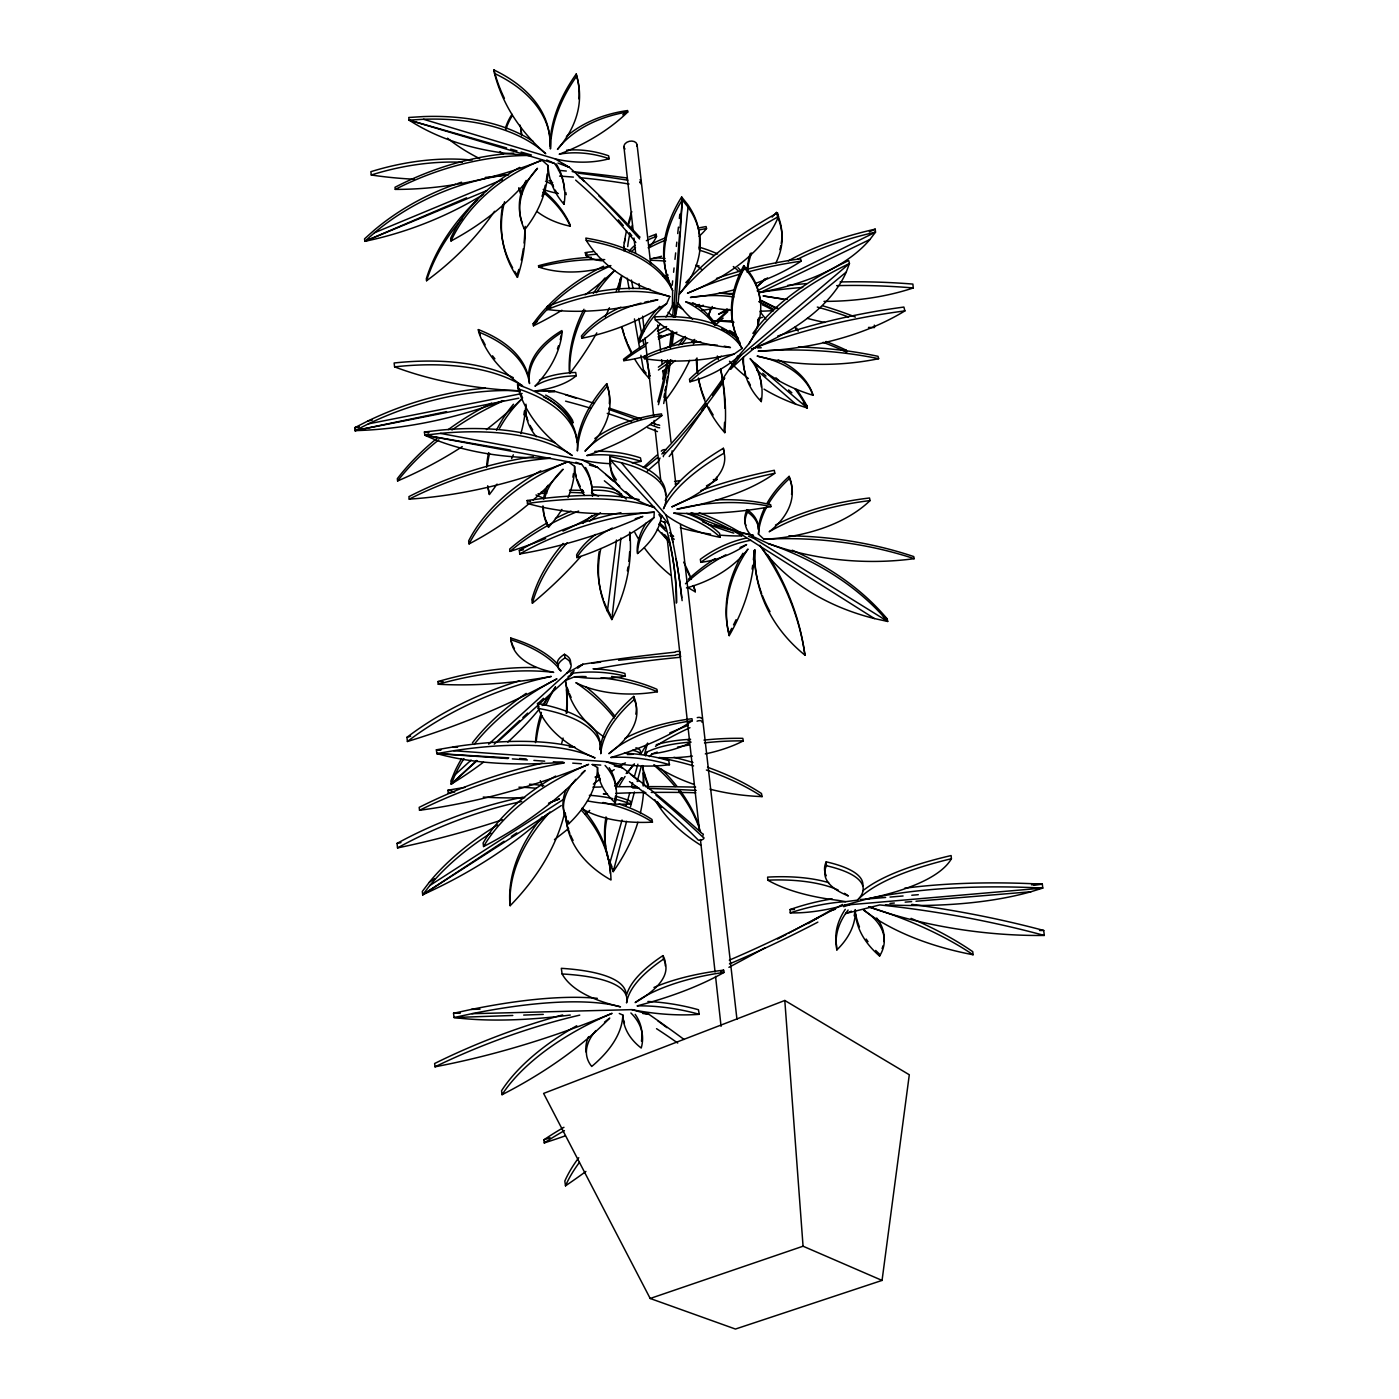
<?xml version="1.0" encoding="UTF-8"?>
<svg xmlns="http://www.w3.org/2000/svg" width="1399" height="1399" viewBox="0 0 1399 1399"><rect width="100%" height="100%" fill="white"/><g stroke="black" fill="none" stroke-linecap="round" stroke-linejoin="round"><path stroke-width="1.5" d="M623.762 250.683L623.779 246.539A1141.164 386.281 -16.7 0 1 626.525 230.783M665.941 317.048A78.799 59.073 -25.8 0 0 672.377 305.769L672.639 290.52A310.456 151.459 -14.2 0 1 682.275 199.935L681.645 196.997L687.434 204.167A223.543 113.844 -7.5 0 1 698.94 249.092M513.643 153.121A203.432 129.215 -23.7 0 0 395.008 187.291L395.287 189.39A322.749 241.8 -26.9 0 0 541.99 160.22L548.093 165.537L547.988 170.8A152.264 114.333 -6.9 0 1 524.677 229.698L524.345 227.67M533.316 456.721A220.098 117.271 -22.4 0 0 408.928 496.628L409.225 499.128A353.632 226.393 -23.2 0 0 568.081 461.653L574.622 466.374L574.412 471.236A165.432 107.198 -7.8 0 1 568.029 497.537M646.425 522.701A89.973 57.359 -16.7 0 0 637.175 550.507L637.577 553.514A89.641 55.977 -16 0 1 653.98 517.595L654.242 512.191A364.09 136.56 -18.6 0 1 527.493 503.43L527.143 500.527A233.738 74.584 -16 0 1 639.168 499.583M685.825 282.633A409.855 199.602 -8.2 0 1 777.547 212.823L778.456 216.618A410.554 198.448 -8 0 0 679.442 294A223.63 114.193 -7.6 0 0 688.063 207.122L682.275 199.935L675.297 316.734L674.86 312.414M592.319 764.571L597.53 767.544L597.251 771.881A178.74 97.423 -8.5 0 1 568.781 823.766L568.361 820.986M688.063 207.122L678.113 302.901L675.297 316.734L674.196 302.691L679.757 232.042M680.089 227.757L682.275 199.935M619.285 1013.488L622.905 1015.097L622.52 1018.892A189.425 87.228 -9.1 0 1 591.725 1066.458A104.068 46.936 -11.3 0 1 595.834 1030.626M673.391 336.372L673.793 332.455M788.896 535.834A263.659 166.026 5.2 0 1 913.757 556.575L914.212 558.673A263.484 165.624 4.7 0 0 764.011 539.297L758.433 534.138L758.957 529.102A150.672 91.844 -10.3 0 1 766.635 507.12M672.202 285.169L672.674 280.867M673.584 272.263L674.056 267.961M674.965 259.357L675.665 252.904M676.347 246.451L676.819 242.149M677.728 233.563L678.428 227.11M679.354 218.506L679.809 214.204M620.929 538.02L611.835 619.547L607.393 611.171A191.541 134.147 -16.7 0 1 600.801 548.565M662.759 453.363L663.213 452.349A631.841 546.922 -17.7 0 0 737.728 355.958M607.393 611.171L616.434 540.014M882.052 1280.417L909.298 1074.764L784.804 1000.477L543.599 1093.423L650.185 1298.482L735.437 1329.05L882.052 1280.417L803.061 1246.212L650.185 1298.482M624.356 242.901L625.038 239.212M637.577 553.514A82.891 52.008 -15.2 0 0 661.097 518.015L661.692 515.601L610.611 460.149L610.121 456.459L620.789 458.977A232.933 68.936 -9.1 0 1 665.592 494.791M626.612 821.318L613.217 871.612L609.737 863.463A202.663 125.473 -16.4 0 1 606.956 818.328M630.512 806.663L634.429 791.991M637.21 781.516L641.127 766.844M609.737 863.463L622.048 820.024M626.157 805.562L629.69 793.146M631.439 786.938L632.61 782.81M634.377 776.602L637.892 764.186M734.702 361.729L730.523 369.196L743.481 357.13L846.273 272.036L849.455 263.519L848.686 260.546A294.857 138.816 -7.9 0 0 752.889 333.399M710.727 318.972L708.296 315.44L710.115 310.77A140.512 82.401 -11.8 0 1 712.336 306.486M645.516 755.897L647.107 751.962A76.263 28.959 1.7 0 1 691.106 742.135M483.547 762.14A320.528 210.392 -14.3 0 1 451.265 784.087L455.182 774.609A198.658 117.201 -20.2 0 1 463.926 758.713M659.716 306.381A84.814 63.2 -28 0 0 638.783 339.992L639.256 342.475A84.517 62.325 -26.6 0 1 666.606 303.705L669.806 296.553A333.102 176.344 -22 0 1 586.268 240.418L585.831 238.075A226.253 110.364 -15.3 0 1 671.24 285.851M659.996 458.033L658.404 461.548A493.585 154.834 -6.8 0 0 647.317 471.201M672.377 305.769L674.196 302.691M632.365 750.266A84.972 21.562 -18.3 0 1 640.829 753.851L647.632 743.061L644.467 754.271L647.107 751.962M719.908 385.372L724.647 378.202M730.523 369.196L740.666 355.661L849.455 263.519A294.944 139.096 -8 0 0 748.99 343.734L736.871 357.934A80.163 51.588 -29.3 0 1 689.969 381.787L689.445 379.251A84.954 54.054 -30.6 0 1 721.342 356.255M759.412 292.968L869.916 239.491L875.512 232.147L875.232 229.156A283.018 133.535 2.4 0 0 788.354 260.861M497.589 824.955A206.178 108.248 -20.8 0 0 429.388 882.157L422.323 891.425L422.69 894.765L561.261 805.562M547.254 814.078A341.636 204.411 -16.8 0 1 422.69 894.765L429.773 885.55A206.23 107.845 -20.7 0 1 490.857 833.087M661.797 454.01L662.794 453.101A3.183 1.906 -11 0 1 663.511 452.769M649.346 756.632L651.917 753.974L657.233 752.102M461.565 758.713A198.606 117.656 -20.4 0 0 454.797 771.479L450.88 781.009L451.265 784.087L476.727 760.426M494.232 744.163L519.676 720.502M522.859 717.547L527.633 713.105M538.772 702.753L543.546 698.328M455.182 774.609L471.131 760.112M488.688 744.146L566.84 673.076L582.963 664.245A914.229 248.567 4.3 0 1 674.773 652.196M451.265 784.087L476.954 760.741M499.426 740.298L573.293 673.164A75.581 38.403 5.7 0 1 625.37 676.154L624.898 673.426A75.843 38.507 6.9 0 0 593.019 668.827M456.004 184.073A181.625 123.322 -23.2 0 0 374.145 230.258L364.544 238.844L364.842 241.328L374.442 232.776A181.66 123.164 -22.9 0 1 508.571 174.665A455.672 333.854 -28.3 0 1 485.243 177.446M570.757 673.356L574.237 670.751M577.735 668.162L582.963 664.245L577.525 666.833M689.969 381.787A84.657 53.722 -29.3 0 1 734.073 354.104L742.117 348.456A318.989 146.388 -15.5 0 1 744.303 267.996L743.743 265.618A319.252 144.744 -15.4 0 0 740.298 343.332M653.98 517.595L648.821 521.18A175.714 91.022 -9.9 0 1 576.965 557.624L576.615 554.913A93.348 46.219 -12.3 0 1 595.659 534.488M568.046 676.679L573.293 673.164M422.69 894.765L504.13 841.236M511.369 836.48L516.791 832.912M429.388 882.157L434.827 878.642M429.773 885.55L564.217 798.934M736.871 357.934L740.666 355.661M666.606 303.705L660.293 307.395A166.638 115.435 -15.3 0 1 581.809 338.261L581.424 336.005A88.557 57.569 -17.1 0 1 620.894 307.115M807.94 923.602L818.59 917.429M788.267 933.378A4027.931 3111.918 47.1 0 0 829.222 911.204L834.766 908.283M485.383 388.205A198.815 112.235 -20.6 0 0 367.989 420.942L354.699 427.727L355.014 430.63L518.819 398.173M502.451 400.796A328.205 218.157 -22.5 0 1 355.014 430.63L368.304 423.88A198.868 112.165 -20.4 0 1 519.921 390.863M757.191 290.852L875.512 232.147A283.07 133.762 2.3 0 0 797.85 259.095M869.286 231.884L875.232 229.156M483.494 194.356A296.326 233.213 -22.6 0 1 364.842 241.328L466.601 197.819M374.442 232.776L502.363 179.649M364.842 241.328L486.747 190.614M566.997 712.948A307.885 205.513 -6.5 0 0 565.371 680.561L574.639 676.731L582.264 676.469A149.815 78.641 -4.7 0 1 586.094 676.626M851.396 911.186L845.556 913.582L879.761 904.926A416.675 161.899 8.9 0 1 1044.301 935.441L1043.724 930.457A415.923 162.127 8.7 0 0 911.851 904.384M829.222 911.204L835.413 909.263M843.667 906.674L849.858 904.733L1042.78 888.085L1042.325 884.203A314.95 100.518 6.3 0 0 904.593 888.243M885.462 904.786A261.91 99.679 7.1 0 0 1030.923 891.758L1042.78 888.085A315.055 100.501 6.1 0 0 867.467 898.875L844.611 905.205A89.519 33.593 -16.8 0 1 790.243 912.865L790.068 909.542A94.135 35.57 -18.1 0 1 832.195 898.927M358.913 426.8L354.699 427.727L358.948 426.835M597.338 998.344A248.235 66.925 -17.2 0 0 471.376 1009.413L453.538 1013.278L454.045 1017.528A399.747 124.913 -19.6 0 0 570.267 1015.062M626.175 994.567A255.178 57.551 -11.6 0 0 561.314 968.318L562.118 973.966A563.028 135.318 -15.2 0 0 620.509 1006.843A248.34 66.995 -17 0 0 471.9 1013.698L454.045 1017.528L512.803 1015.464M355.014 430.63L446.526 411.638M367.989 420.942L372.256 420.102M368.304 423.88L522.124 393.504M734.073 354.104L726.343 355.468A169.401 108.667 -18.2 0 1 644.414 358.651L643.977 356.325A89.763 53.792 -17.3 0 1 700.829 341.706M574.902 747.136A234.035 84.395 -16.7 0 0 453.241 746.926L436.383 749.812L436.838 753.571L508.012 758.573M562.94 762.28A374.705 155.569 -20.2 0 1 436.838 753.571L453.696 750.721A234.14 84.5 -16.6 0 1 595.1 757.978A528.857 180.961 -16.3 0 1 538.248 708.384L537.513 703.417A240.226 77.61 -10.9 0 1 600.084 749.689A330.339 116.274 -9.3 0 1 633.712 696.405L634.237 699.5A209.78 78.711 -5.5 0 1 608.897 753.676A110.049 50.032 -6.7 0 1 692.33 720.695L691.963 718.719A110.171 49.017 -5.3 0 0 624.951 738.375M790.243 912.865A93.82 35.709 -17 0 1 845.643 901.673L857.482 900.134A340.062 88.085 0.7 0 1 951.407 858.724L951.11 855.558A340.342 86.563 0.9 0 0 862.676 890.883M555.106 442.871A216.513 102.179 -16.5 0 0 440.02 430.192L424.422 432.011L424.824 435.176L440.44 433.393A216.6 102.319 -16.4 0 1 572.208 455.514A487.429 225.047 -18.1 0 1 518.19 388.852L517.543 384.673A221.759 97.947 -10.3 0 1 576.843 441.157M591.707 663.196L600.556 662.182M548.618 392.052L554.983 391.423A849.7 434.582 14.7 0 1 594.435 403.402M844.611 905.205L849.858 904.733M860.402 899.557L885.654 897.459M890.009 897.074L903.072 895.972M911.781 895.238L918.304 894.695M1033.616 884.937L1042.325 884.203L1031.518 884.85M889.974 903.404L894.311 903.037M905.153 902.145L911.658 901.603M915.995 901.253L1030.923 891.758M533.089 141.386A199.305 116.502 -16.8 0 0 423.128 116.589L408.753 117.481L409.12 120.139L423.495 119.265A199.375 116.659 -16.6 0 1 545.715 153.698A447.173 258.098 -20.7 0 1 494.512 73.448L493.934 69.95A203.624 114.158 -9.8 0 1 549.912 146.003A282.423 164.015 -11.4 0 1 576.231 74.025L576.633 76.211A177.76 108.93 -3.7 0 1 557.449 149.413A94.345 63.34 -6.9 0 1 627.784 111.99L627.504 110.573A94.467 62.623 -5.2 0 0 566.438 136.507M460.009 1012.911L453.538 1013.278L460.061 1013.033M523.681 1015.079L543.267 1014.38M471.376 1009.413L480.014 1009.186M471.9 1013.698L631.911 1009.641A104.173 38.787 8.6 0 0 699.255 1014.327L698.451 1009.746A87.158 32.824 10.4 0 0 647.894 1001.492M544.124 390.863L554.983 391.423L534.943 390.968A86.686 40.431 6.6 0 0 576.248 375.736L575.688 372.466A73.71 33.489 7.9 0 0 539.437 380.126M436.838 753.571L508.746 757.873M519.641 758.52L526.181 758.923M453.241 746.926L457.578 747.241M512.331 758.888L527.423 759.954M533.893 760.409L544.683 761.161M553.304 761.773L564.094 762.525M572.716 763.137L581.354 763.749M592.127 764.501L600.766 765.113M453.696 750.721L605.977 761.633A98.28 45.433 9.4 0 0 669.474 764.711L668.739 760.636A82.471 37.983 11.1 0 0 624.216 753.239M642.718 1013.471L648.961 1014.362A1118.396 536.919 12.7 0 1 684.041 1039.457M428.724 432.693L424.422 432.011L428.706 432.746M592.407 496.225A79.498 59.982 -6 0 0 581.599 464.258L424.824 435.176L510.548 450.076M845.643 901.673L837.826 900.326A189.04 78.292 -7.4 0 1 767.771 880.181L767.631 877.121A100.641 39.102 -6.6 0 1 828.68 882.647M440.44 433.393L582.386 460.026A91.04 51.92 10.9 0 0 610.961 463.699M614.336 766.005L622.258 767.684A1069.028 572.069 14.3 0 1 702.071 833.472M740.701 533.981L874.427 618.55L887.718 621.471L887.158 618.883A261.141 185.193 4.9 0 0 792.201 550.192M730.977 530.116A2026.906 891.25 -40.1 0 0 737.325 531.865L753.501 535.467A608.53 292.898 -27.3 0 1 690.424 513.608M665.207 500.335A455.322 131.698 -7 0 1 723.37 448.275L724.122 453.101A456.091 129.67 -6.8 0 0 663.458 508.781A232.986 69.216 -9.1 0 0 621.296 462.684L610.611 460.149A341.916 102.879 -12.7 0 0 654.592 507.592A233.511 75.371 -15.6 0 0 527.493 503.43M631.911 1009.641L648.961 1014.362L645.044 1012.998M548.093 165.537A81.876 69.548 -8.3 0 0 564.024 204.254A73.343 61.871 -4.8 0 0 554.529 163.456L409.12 120.139L506.578 147.927M510.722 149.098L516.948 150.882M521.093 152.054L531.463 155.009M589.399 465.028L597.635 467.458A1006.563 606.187 16.9 0 1 619.722 486.257M423.495 119.265L555.176 158.891L569.41 167.408A944.71 629.795 20.4 0 1 639.081 236.431M565.458 394.763L575.898 398.155M764.011 389.132A194.566 147.717 -9.3 0 0 795.856 404.224L807.345 408.036L806.751 405.553A248.445 177.708 0.7 0 0 796.643 389.412M575.916 462.265L581.599 464.258M605.977 761.633L622.258 767.684L616.679 765.445M557.939 163.088L569.41 167.408L562.311 163.648M737.325 531.865L742.886 534.051M748.43 536.237L753.991 538.423L887.718 621.471A261.228 184.738 4.7 0 0 768.593 543.686L751.893 535.974A74.777 36.112 -10.7 0 1 747.538 512.034L747.153 509.726A82.821 38.7 -11 0 1 758.171 529.154M546.712 159.993L554.529 163.456M591.899 464.783L597.635 467.458L582.386 460.026M883.503 616.592L887.158 618.883L883.556 616.504M658.002 1020.99L666.921 1027.653M630.862 774.521L639.36 781.394M754.446 362.831L807.345 408.036A248.48 177.148 0.5 0 0 794.947 388.817M788.564 389.936L791.869 392.787M756.842 370.158L795.856 404.224M762.735 373.201L765.987 376.051M605.68 474.436L613.619 481.448M775.92 377.817L779.156 380.738M576.878 174.438L584.257 181.503M634.796 359.246A181.783 141.736 -16.3 0 0 643.925 372.431L649.241 378.552M643.453 370.018L646.128 373.096M751.893 535.974L753.991 538.423M621.296 462.684L665.994 515.077L669.107 524.957A1396.062 840.816 14.9 0 1 681.698 597.635M661.692 515.601L669.107 524.957M658.929 514.535L661.097 518.015M606.921 608.408L610.489 615.14M609.23 860.333L612.028 866.89M623.779 246.539L624.968 250.631M798.374 347.057A270.549 160.763 -1.5 0 1 878.03 356.325L878.642 358.704A270.409 160.133 -2.2 0 0 758.118 351.184A228.247 139.708 0.4 0 0 904.908 310.893L903.876 307.063A387.296 196.367 -3 0 0 777.739 336.022M826.04 341.478A247.606 158.559 2.7 0 1 846.238 350.187L846.745 352.198A247.396 157.86 2.2 0 0 823.084 342.335M755.565 283.367A190.596 123.182 -1.4 0 0 801.155 261.158L800.578 258.78A274.344 153.523 -3.5 0 0 746.506 269.412M743.481 357.13A85.584 70.055 -12.6 0 0 761.266 401.583A75.354 62.938 -9.7 0 0 750.109 358.581A197.189 133.377 -14.7 0 0 812.976 395.27L812.592 393.714A97.93 65.211 -8.2 0 0 778.194 359.875M760.129 311.208A200.949 141.544 -10.6 0 0 773.42 310.613L773.07 309.074A97.388 64.074 -5.8 0 0 758.748 301.642M760.531 398.33L761.266 401.583M699.063 236.344A81.509 53.896 -6.8 0 0 706.53 228.509L706.11 226.568A133.027 82.891 -7.5 0 0 699.325 227.827M764.011 539.297A149.641 90.236 3.4 0 0 870.073 500.58L869.513 497.992A208.084 113.127 2.3 0 0 775.448 525.08M706.198 403.909A184.143 140.005 -17.5 0 0 724.787 432.658L724.105 429.388A377.328 283.805 -1.7 0 0 724.577 422.323M671.048 533.526L672.849 542.043M716.498 477.286L716.97 479.507A87.368 51.186 -6.2 0 1 706.443 485.855M649.119 236.903A67.467 34.59 -0.6 0 1 656.096 234.245L656.533 236.396A77.137 40.221 -1.3 0 1 648.157 247.78M710.027 789.193A153.768 91.565 0.5 0 0 762.088 796.608L761.476 793.513A211.214 117.673 4.2 0 0 707.527 767.247M705.306 753.904A93.261 46.307 -6.1 0 0 743.306 740.893L742.799 738.357A149.973 69.915 -5.7 0 0 703.959 740.106M724.105 346.183A89.728 53.949 -16.3 0 1 730.453 347.529A249.337 121.573 -23.4 0 1 655.327 319.829L654.749 316.891A150.008 71.174 -19 0 1 738.235 340.499M594.785 451.405A76.683 43.142 12.5 0 1 640.48 457.875L641.127 461.373A76.77 43.089 12.5 0 0 586.776 455.584A210.55 128.463 -3.9 0 0 661.832 415.59L661.5 413.894A102.319 56.677 -5.3 0 0 594.837 438.499M688.256 587.685A212.158 154.1 -8.9 0 0 695.233 591.777L694.813 589.609A268.468 184.388 0.6 0 0 693.554 585.516M555.176 158.891A83.992 56.642 13.9 0 0 609.212 158.734L608.635 155.796A71.034 46.971 15.3 0 0 566.56 150.218M631.421 280.08L633.048 288.596M638.766 318.377L641.616 333.277M642.841 339.66L643.645 343.909M646.093 356.675L649.766 375.824M646.933 355.661A91.949 61.294 -16.2 0 1 623.797 360.662L623.534 359.263A160.151 99.924 -18.7 0 1 647.72 342.668M767.072 503.22A150.62 91.005 -10.1 0 1 789.141 476.359L789.526 478.458A88.417 55.663 -7.3 0 1 769.188 531.76A208.084 113.319 2 0 1 870.073 500.58M653.963 987.449A116.449 41.375 -5.4 0 1 723.633 970.172L724.052 972.41A242.936 97.178 -5.2 0 1 637.07 1005.881A87.263 32.719 10.4 0 1 699.255 1014.327M592.966 251.663A73.43 35.709 -24.6 0 0 585.307 252.624L585.831 255.44A67.852 31.355 -25.4 0 0 601.71 260.756M577.21 442.416A306.329 142.89 -10.2 0 1 606.746 383.676L607.218 386.299A193.639 95.762 -4.7 0 1 584.974 451.195A102.197 57.534 -6.8 0 1 661.832 415.59M742.956 553.252A164.033 121.783 -17 0 0 728.879 633.45L729.211 635.618A284.207 217.859 -6.2 0 0 754.83 549.632A198.063 155.062 -11.5 0 0 805.002 655.204L804.39 651.777A388.397 291.657 3.2 0 0 767.579 554.616M614.318 718.019A217.457 141.964 0.9 0 0 575.863 682.642A91.967 50.994 -5.9 0 0 657.373 691.753L656.935 689.305A149.78 79.026 -4.2 0 0 611.59 676.434M621.348 493.742L621.925 496.907A79.323 28.942 -19.9 0 0 593.036 490.245M565.826 192.52L566.21 194.671M537.199 211.704A82.104 60.874 -7.6 0 0 570.25 226.201L569.9 224.277A138.711 100.011 -2.8 0 0 544.194 191.261M563.622 202.016L564.024 204.254M627.242 278.191L629.148 288.893M634.447 318.885L639.763 348.876M640.899 355.294L643.925 372.431M640.829 753.851L640.2 750.231A84.884 21.684 -18.3 0 0 635.915 747.748M581.949 808.587A95.097 49.472 -6.4 0 0 652.459 822.122L652.004 819.499A156.321 78.099 -4.5 0 0 619.145 804.058M596.796 332.875A399.152 322.749 -6.8 0 1 569.795 373.446L569.253 370.28A173.336 129.075 -22.9 0 1 583.978 309.249M611.38 616.819L611.835 619.547A278.611 200.372 -6.7 0 0 629.76 532.057M576.248 375.736A73.797 33.419 7.9 0 0 534.96 386.211A196.28 117.219 -3.6 0 0 562.153 332.14L561.891 330.549A99.277 55.838 -7.4 0 0 528.647 376.051M626.525 995.109A349.715 89.956 -8.8 0 1 662.951 955.622L663.546 959.119A222.791 61.556 -6.2 0 1 635.146 1002.593A116.327 42.512 -6.7 0 1 724.052 972.41M587.545 800.928A92.159 46.814 5.7 0 0 630.792 803.988L630.302 801.05A78.729 40.204 6.6 0 0 616.732 796.538M650.413 289.453A145.793 80.95 -23.6 0 0 546.922 306.678L547.411 309.529A250.578 151.826 -28 0 0 657.862 299.788A88.522 57.202 -16.1 0 0 650.413 300.995M591.375 257.294A157.09 97.248 -15.9 0 0 538.528 265.723L538.755 267.069A90.358 60.542 -15.7 0 0 610.751 265.565M716.078 499.898A103.264 47.531 -2.7 0 1 770.657 504.707L770.971 506.613A103.124 47.146 -4.2 0 0 676.889 509.236A203.712 82.628 -0.1 0 0 774.801 473.247L774.312 470.291A295.469 104.086 -2.2 0 0 700.916 490.542M597.53 767.544A95.639 64.162 -7.5 0 0 615.28 802.799L614.773 799.703A85.951 58.426 -6.5 0 0 615.473 796.048M603.546 266.212A147.262 100.466 -22.6 0 0 533.124 323.781L533.456 325.81A278.523 213.295 -17.9 0 0 561.926 310.246M612.727 868.534L613.217 871.612A300.942 193.447 -8.7 0 0 637.874 822.28M514.762 271.423A132.275 109.122 -15.3 0 0 517.053 274.938L517.438 277.334A206.195 171.64 -2.4 0 0 525.202 226.393M548.146 524.835L548.53 527.213A165.432 107.198 -7.8 0 0 561.908 509.428M558.481 665.662A76.385 18.012 -7.1 0 1 564.462 654.277L565.021 657.897A86.546 22.384 -8.2 0 1 566.84 673.076M665.994 515.077A92.526 54.736 8.7 0 0 720.205 537.338L719.611 533.404A78.344 46.727 10.7 0 0 686.699 513.363M580.812 556.47A445.459 327.803 -11.2 0 1 532.389 603.214L531.847 599.576A183.584 119.807 -21.9 0 1 563.132 543.424M740.054 547.534A170.171 110.713 -14.7 0 1 746.611 544.561A73.762 46.167 -33.1 0 1 700.794 562.328L700.339 559.32A78.939 49.647 -31 0 1 746.157 538.125M528 375.247A178.04 89.239 -9.7 0 0 478.353 329.587L478.703 332.035A308.287 164.033 -15.7 0 0 522.649 385.914A202.121 100.536 -16.4 0 0 394.605 366.87L394.133 362.988A201.771 101.078 -16.2 0 1 513.328 377.678M545.61 538.563A305.157 203.345 -18.3 0 1 510.005 551.416L509.673 549.073A157.422 91.722 -20.7 0 1 546.992 523.051M558.009 664.508A188.952 84.57 -9.4 0 0 510.74 638.031L510.985 639.78A103.386 50.207 -11.4 0 0 553.689 672.377A171.465 77.872 -16.7 0 0 438.272 684.251L437.957 681.575A171.57 77.575 -17.3 0 1 536.237 667.62M497.047 484.089A229.663 177.551 -9.8 0 1 489.405 494.477L489.02 491.696A141.649 104.785 -18.4 0 1 487.726 485.785M524.677 229.698A84.57 62.186 -12.7 0 1 537.478 168.282A230.066 188.235 -22.9 0 1 451.003 240.978L450.635 238.425A136.507 101.043 -26 0 1 519.728 167.408M585.901 1171.453A527.563 281.496 -13.8 0 1 565.493 1185.845L564.829 1181.036A208.556 98.175 -20.1 0 1 578.766 1157.707M528.595 504.025A251.698 180.576 -20.3 0 1 469.085 543.914L468.665 540.906A147.455 95.499 -23.3 0 1 540.818 470.798M563.937 1127.297A179.597 69.285 -19.6 0 0 543.844 1139.835L544.263 1142.931A357.987 159.119 -17.7 0 0 564.951 1135.971M494.547 211.301A291.726 242.062 -11.9 0 1 426.573 280.744L426.31 278.786A192.345 145.076 -24.7 0 1 477.496 199.532M564.724 812.417A329.622 208.136 -9.7 0 1 510.198 905.678L509.848 903.054A221.094 134.951 -18.3 0 1 542.13 816.894M581.354 773.752A98.49 52.585 -11.4 0 1 585.114 770.499A274.239 168.684 -19.5 0 1 483.564 846.552L483.11 843.037A158.612 87.91 -22.1 0 1 555.665 776.078M604.473 1022.197A104.068 46.936 -11.3 0 1 609.754 1018.105A292.776 155.219 -19.6 0 1 502.049 1094.7L501.559 1090.748A167.6 79.953 -21.7 0 1 576.755 1025.747M464.958 787.445A180.838 69.967 -16 0 0 447.89 790.278L448.24 793.163A180.716 70.527 -15.5 0 1 454.692 792.061M414.209 179.229A455.672 333.854 -28.3 0 1 371.277 174.997L370.875 171.692A182.045 111.483 -19.7 0 1 472.11 160.098M462.23 446.613A327.034 242.359 -17.1 0 1 397.596 480.959L397.333 478.668A206.895 133.57 -23.6 0 1 436.803 438.464M637.105 144.936L650.727 264.271M657.67 325.023L660.643 351.044M661.64 359.735L662.129 364.072M662.881 370.578L663.86 379.251M665.102 390.111L671.048 442.171M672.045 450.863L675.997 485.575M680.474 524.625L736.958 1019.311M620.946 512.664A152.141 65.036 -20.7 0 0 519.361 550.507L519.746 553.969A267.349 128.935 -22.2 0 0 642.858 516.423A93.313 45.398 -11.5 0 0 635.233 518.714M483.564 846.552A158.612 87.49 -21.8 0 1 588.612 764.379A386.334 203.082 -21.6 0 1 419.525 810.283L419.193 807.363A237.061 102.214 -21.9 0 1 542.2 763.242M519.589 680.823A195.773 100.343 -21.4 0 0 406.934 737.343L407.406 741.505A510.163 324.9 -19.2 0 0 556.942 678.83A198.658 117.201 -20.2 0 0 474.086 744.495M623.919 146.808L633.03 229.331M633.992 238.022L635.671 253.219M639.028 283.612L639.518 287.967M642.631 316.191L644.309 331.388M645.026 337.911L646.95 355.276M647.422 359.63L653.665 416.098M654.137 420.434L654.627 424.771M655.099 429.126L660.853 481.239M667.096 537.706L699.483 830.884M700.444 839.557L715.064 972.025M715.554 976.38L721.062 1026.324M502.049 1094.7A167.618 79.446 -21.4 0 1 612.08 1013.348A413.649 177.026 -21.2 0 1 435.002 1066.807L434.634 1063.502A250.806 87.28 -21.9 0 1 562.643 1014.94M523.051 797.15A205.303 90.183 -20.7 0 0 397.036 843.405L397.526 847.916A538.79 300.208 -20.7 0 0 502.486 819.762M824.011 301.38A221.724 137.119 9.9 0 0 913.267 287.949L912.882 284.084A373.043 191.243 6.9 0 0 840.099 281.968M875.669 950.428A213.75 108.475 -4.9 0 0 879.446 954.031L879.586 956.042A109.105 52.882 -1.7 0 0 863.428 909.945A209.448 110.014 2.3 0 0 973.074 954.748L972.76 951.67A299.316 142.838 6.6 0 0 911.099 918.374M874.305 325.128L874.515 327.541A183.829 125.49 4.6 0 1 868.499 327.418M784.804 1000.477L803.061 1246.212M772.126 217.107A306.066 136.63 -4.9 0 1 776.515 212.438L776.69 214.851M879.586 956.042A213.505 103.823 -5.1 0 1 855.279 909.612A84.447 57.464 -11.1 0 1 836.864 949.921L836.602 945.672A93.628 61.643 -10.7 0 1 845.276 909.333M862.798 886.057A170.503 41.498 -5 0 0 826.197 861.836L826.442 865.719A272.123 62.64 -6.8 0 0 848.389 895.972A100.623 39.767 -5.8 0 0 844.436 893.314M658.387 424.876A3.165 1.924 -11 0 1 659.698 425.313M624.986 149.046A6.68 4.722 -11.9 0 1 629.305 141.299A6.68 4.722 -11.9 0 1 636.965 146.178M650.08 375.719A3.113 1.854 -1.8 0 1 649.766 373.113M664.315 452.542A3.183 1.906 -11 0 1 665.137 452.437M675.472 651.829A3.34 1.749 -10.6 0 1 678.76 651.444A3.34 1.749 -10.6 0 1 680.316 652.791M664.542 534.54A503.29 338.698 12.3 0 1 668.302 538.79M661.255 451.178A3.183 1.906 -11 0 1 666.081 449.796M673.269 335.812A1563.855 1153.878 22.1 0 1 672.115 345.273M670.069 360.33A1563.855 1153.878 22.1 0 1 669.526 364.072M668.967 367.797A1563.855 1153.878 22.1 0 1 668.092 373.393M667.48 377.1A1563.855 1153.878 22.1 0 1 666.554 382.644M665.907 386.351A1563.855 1153.878 22.1 0 1 665.259 390.024M664.577 393.714A1563.855 1153.878 22.1 0 1 663.895 397.368M720.328 293.038A97.388 64.074 -5.8 0 1 733.303 294.524M733.828 296.955A97.283 63.2 -7.5 0 0 690.459 297.445A190.596 123.182 -1.4 0 0 734.667 289.733M762.21 304.772A97.283 63.2 -7.5 0 1 773.42 310.613M731.992 310.316A200.949 141.544 -10.6 0 1 685.667 301.799A74.409 59.842 6.7 0 1 714.837 325.32M581.809 338.261A88.522 57.202 -16.1 0 1 641.144 303.093M644.852 302.167A88.522 57.202 -16.1 0 1 648.559 301.362M716.463 278.453A274.344 153.523 -3.5 0 1 740.736 270.969M586.268 240.418A226.061 111.395 -15.1 0 1 672.639 290.52M741.365 273.749A274.204 153.838 -4.1 0 0 687.469 293.248A225.589 125.473 -1.2 0 0 778.456 216.618M747.136 272.175A274.204 153.838 -4.1 0 1 801.155 261.158M692.54 319.252A86.301 69.46 3.1 0 1 678.113 302.901M671.433 331.79A579.816 486.52 2.9 0 1 669.579 346.812M667.515 359.84A579.816 486.52 2.9 0 1 657.845 401.88M673.426 303.321A579.816 486.52 2.9 0 1 672.744 316.646M670.593 359.665A1583.546 1182.592 22.8 0 1 663.703 403.524M672.447 331.108A579.518 484.701 2.8 0 1 670.453 347.966M668.425 360.959A579.518 484.701 2.8 0 1 658.404 404.678M668.984 280.779A310.368 150.987 -14.2 0 1 681.645 196.997M547.411 309.529A145.793 81.037 -23.4 0 1 669.806 296.553M660.45 324.166A78.799 59.073 -25.8 0 1 639.256 342.475M692.75 302.709A74.339 59.842 6.7 0 1 716.34 325.39M551.154 307.168A250.666 151.599 -28.3 0 1 546.922 306.678M951.407 858.724A271.913 77.155 3.4 0 1 867.467 898.875M767.771 880.181A100.623 39.767 -5.8 0 1 838.193 890.061M786.483 934.322A4027.931 3111.918 47.1 0 1 777.512 939.026M826.442 865.719A170.521 41.9 -4.9 0 1 857.482 900.134M973.074 954.748A299.141 141.107 6.1 0 0 868.604 906.814A255.545 121.8 7.9 0 0 1044.301 935.441M876.683 918.024A109.244 55.348 -1.4 0 1 883.871 941.562M883.014 945.776A109.244 55.348 -1.4 0 1 882.087 948.557M868.045 941.649A213.75 108.475 -4.9 0 1 866.156 939.044M859.458 926.89A213.75 108.475 -4.9 0 1 855.751 914.124M836.864 949.921A93.733 61.626 -10.7 0 1 848.109 910.067M794.457 909.49A89.816 33.244 -17.8 0 1 790.068 909.542M765.043 947.788A4328.821 3259.705 47.9 0 1 728.931 967.321M842.53 904.454A766.722 479.542 -20.1 0 1 729.299 960.169M817.855 922.133A766.46 477.566 -19.8 0 1 729.439 963.928M826.302 875.809A272.14 61.906 -6.8 0 1 826.197 861.836M1043.724 930.457A254.968 121.923 7.7 0 1 1039.509 930.51M854.737 912.323A84.36 57.481 -11.1 0 1 854.177 915.82M662.636 379.007A153.348 108.597 -21.3 0 1 666.186 368.706M678.882 344.958A153.348 108.597 -21.3 0 1 683.604 338.366M676.959 332.245A69.933 38.385 -33.8 0 1 659.401 336.494M727.148 308.742A83.765 51.256 -9.4 0 1 718.561 314.163A193.342 106.604 1.2 0 1 726.116 311.312M713.175 414.943A183.829 139.463 -17.5 0 1 708.663 407.196M704.834 399.117A183.829 139.463 -17.5 0 1 698.468 378.587M697.541 373.236A183.829 139.463 -17.5 0 1 696.352 358.669M685.423 336.459A91.949 61.294 -16.2 0 1 664.28 348.963M623.797 360.662A159.941 98.944 -17.1 0 1 645.236 346.287M658.457 339.083A159.941 98.944 -17.1 0 1 669.194 333.976M705.481 402.265A184.143 140.005 -17.5 0 1 698.451 378.08M697.681 372.676A184.143 140.005 -17.5 0 1 696.982 357.934M689.724 360.347A273.714 206.335 -11.9 0 1 665.242 400.551M762.438 317.398A141.247 86.318 1.8 0 1 758.52 318.08M732.411 320.773A141.247 86.318 1.8 0 1 711.934 320.756A247.396 157.86 2.2 0 1 733.968 322.26M748.395 378.534A194.566 147.717 -9.3 0 1 729.509 361.239M664.175 377.957A153.225 107.618 -20.8 0 1 665.364 374.565M681.75 344.364A153.225 107.618 -20.8 0 1 686.717 337.893M658.002 334.046A74.777 41.83 -32 0 1 668.582 328.87M734.79 334.064A214.694 156.373 -0.8 0 1 724.682 329.849M721.832 328.748A248.48 177.148 0.5 0 1 725.224 330.549M726.92 331.476A248.48 177.148 0.5 0 1 738.392 338.173M711.042 307.885A78.344 35.587 -10.5 0 1 708.296 315.44M720.87 370.228A377.957 284.854 -1.7 0 1 724.787 432.658M717.355 355.976A377.957 284.854 -1.7 0 1 718.317 359.543M720.572 368.969A377.328 283.805 -1.7 0 1 724.822 408.158M658.02 336.897A160.151 99.924 -18.7 0 1 661.028 335.34M729.631 330.514A248.445 177.708 0.7 0 1 734.562 333.399M657.425 331.126A74.707 41.865 -32 0 1 666.658 326.544M682.695 309.214A558.079 229.681 -24.8 0 1 676.924 305.786M741.33 271.598A140.495 81.684 -11.5 0 1 746.367 267.909M846.238 350.187A214.904 157.108 -0.2 0 1 842.355 350.292M642.613 765.568A300.942 193.447 -8.7 0 1 643.82 785.678M643.575 791.187A300.942 193.447 -8.7 0 1 640.305 813.186M692.4 756.107A93.261 46.307 -6.1 0 1 658.912 757.558A211.162 117.079 3.9 0 1 693.572 765.918M706.373 770.027A211.162 117.079 3.9 0 1 762.088 796.608M633.45 764.991A486.765 314.792 -13.3 0 1 626.14 773.542M622.363 777.757A486.765 314.792 -13.3 0 1 614.616 786.116M589.696 810.423A486.765 314.792 -13.3 0 1 585.307 814.34M568.676 828.435A486.765 314.792 -13.3 0 1 554.459 839.592M697.069 721.184A3.41 1.714 -10.7 0 1 700.794 720.747A3.41 1.714 -10.7 0 1 702.071 722.391M669.824 732.884A1150.747 175.365 -3.9 0 1 688.325 725.277M593.368 784.122A195.143 110.224 -21.4 0 1 600.084 779.156M610.629 771.968A195.143 110.224 -21.4 0 1 614.248 769.642M619.774 766.232A195.143 110.224 -21.4 0 1 625.423 762.91M623.954 763.469A329.972 185.875 -18.1 0 1 620.404 765.253M598.72 775.483A329.972 185.875 -18.1 0 1 595.047 777.11M700.899 845.293A224.732 145.986 -9.2 0 1 654.802 799.686M648.262 786.203A224.732 145.986 -9.2 0 1 642.666 765.848M697.244 717.635A3.41 1.714 -10.7 0 1 701.546 718.666M673.951 757.349A211.214 117.673 4.2 0 1 692.942 762.472M569.271 747.136A181.695 78.466 -13.4 0 1 572.96 746.961M642.456 765.638A300.872 194.391 -8.7 0 1 642.823 769.31M643.068 772.982A300.872 194.391 -8.7 0 1 643.085 785.871M655.484 746.349A517.997 114.928 -4.2 0 1 689.952 727.707M688.133 740.578A89.204 32.299 2.4 0 0 690.581 739.319A76.525 28.452 2.6 0 0 656.253 744.705M633.345 754.236A77.435 17.278 -18 0 1 627.364 754.516M661.447 769.153A287.984 178.582 -1.5 0 1 676.889 786.273M680.246 790.697A287.984 178.582 -1.5 0 1 699.395 827.124M661.482 807.59A224.959 147.647 -9 0 1 657.425 801.749M648.471 784.856A224.959 147.647 -9 0 1 644.292 772.72M619.197 786.151A202.663 125.473 -16.4 0 1 625.056 776.497M627.242 773.297A202.663 125.473 -16.4 0 1 634.394 763.802M605.627 846.517A202.61 126.085 -16.5 0 1 606.029 816.894M616.889 785.888A202.61 126.085 -16.5 0 1 621.418 777.792M677.536 747.136A150.008 70.072 -6.2 0 1 688.99 745.037M704.501 742.886A150.008 70.072 -6.2 0 1 743.306 740.893M693.921 784.367A153.768 91.565 0.5 0 1 653.91 764.623M596.096 777.879A194.811 109.909 -21.2 0 1 599.489 775.431M654.68 765.83A287.774 176.606 -1.7 0 1 675.122 786.588M678.602 790.925A287.774 176.606 -1.7 0 1 700.514 831.74M688.675 743.464A88.871 33.069 1.5 0 1 651.917 753.974M914.212 558.673A229.488 165.537 3.6 0 1 768.593 543.686M754.166 550.419A284.364 219.783 -6.4 0 1 753.379 559.775M752.679 565.353A284.364 219.783 -6.4 0 1 752.12 569.078M736.084 619.687A284.364 219.783 -6.4 0 1 733.513 624.898M731.712 628.343A284.364 219.783 -6.4 0 1 728.879 633.45M770.01 611.66A197.679 154.45 -11.5 0 1 762.385 595.502M761.686 593.648A197.679 154.45 -11.5 0 1 754.218 550.716M729.211 635.618A163.928 120.699 -16.7 0 1 747.993 549.073A96.758 67.292 -12.7 0 1 686.454 587.93M700.794 562.328A79.026 49.63 -31 0 1 750.896 540.259M685.458 583.785A170.171 110.713 -14.7 0 1 725.819 554.808M805.002 655.204A389.097 292.758 3.3 0 0 759.832 545.313A209.22 160.448 -3.5 0 0 874.427 618.55M688.36 579.238A170.328 112.252 -16.4 0 1 714.959 558.673M747.538 512.034A82.541 39.767 -10.8 0 1 758.433 534.138M733.793 533.106A608.198 294.175 -27.2 0 1 702.473 521.74M712.283 525.534A2094.898 867.607 -40 0 1 708.156 524.38M745.894 525.394A75.021 35.132 -10.7 0 1 747.153 509.726M729.404 529.679A2026.906 891.25 -40.1 0 1 714.207 525.15M758.52 526.549A150.62 91.005 -10.1 0 1 764.623 507.872M768.383 503.99A150.672 91.844 -10.3 0 1 789.526 478.458M789.141 476.359A88.434 54.806 -6.9 0 1 791.572 494.442M536.394 436.68A88.242 58.968 -8.8 0 1 525.797 405.85M525.972 404.171A229.663 177.551 -9.8 0 1 520.865 433.707M513.328 454.815A229.663 177.551 -9.8 0 1 511.632 458.592M520.131 390.916A491.836 289.855 -23.9 0 1 394.605 366.87M478.703 332.035A177.935 90.288 -9.4 0 1 529.522 383.553A99.154 57.464 -8.2 0 1 562.153 332.14M486.415 429.58A327.034 242.359 -17.1 0 0 522.317 398.348A141.631 104.313 -18.2 0 0 499.583 428.251M608.827 408.036A849.7 434.582 14.7 0 1 641.459 419.088M651.567 422.673A849.7 434.582 14.7 0 1 657.6 424.859M397.596 480.959A206.72 132.888 -23 0 1 438.761 439.881M451.964 430.018A206.72 132.888 -23 0 1 503.623 400.726M545.68 395.095A75.126 55.61 5.3 0 1 572.576 420.399L572.995 422.883A74.864 54.753 4.1 0 0 543.512 396.844M565.598 401.163A453.346 262.82 12.8 0 1 590.728 408.211M607.253 413.352A453.346 262.82 12.8 0 1 631.649 421.711M647.615 427.692A453.346 262.82 12.8 0 1 657.478 431.592M608.757 409.365A856.905 438.412 16.8 0 1 637.822 419.91M650.045 424.527A856.905 438.412 16.8 0 1 658.142 427.657M489.405 494.477A141.631 104.313 -18.2 0 1 487.796 486.59M487.359 466.094A141.631 104.313 -18.2 0 1 489.563 453.451M494.896 358.791A308.514 162.057 -15.8 0 1 492.5 355.801M485.173 344.819A308.514 162.057 -15.8 0 1 482.568 339.87M480.294 334.798A308.514 162.057 -15.8 0 1 478.353 329.587M561.226 335.148A196.56 113.931 -3.2 0 1 560.265 339.73M558.498 345.798A196.56 113.931 -3.2 0 1 557.414 348.806M486.607 467.371A141.649 104.785 -18.4 0 1 488.636 452.611M496.523 430.175A141.649 104.785 -18.4 0 1 513.485 404.224M448.205 429.65A206.895 133.57 -23.6 0 1 491.504 403.139M524.468 410.904A229.716 178.407 -10 0 1 523.856 414.873M658.929 427.674A3.165 1.924 -11 0 1 659.646 427.832M532.739 429.843A88.277 59.982 -8.5 0 1 530.064 425.401M527.948 420.767A88.277 59.982 -8.5 0 1 525.499 411.061M518.907 188.218A206.195 171.64 -2.4 0 1 520.515 193.884M426.573 280.744A192.153 144.254 -24.1 0 1 462.404 218.279M521.775 194.181A82.104 60.874 -7.6 0 1 518.889 187.938M558.393 193.517A79.848 61.539 9.1 0 1 543.197 189.46M543.057 192.258A138.711 99.364 -3.3 0 1 570.25 226.201M479.682 158.594A290.24 188.026 -20 0 1 447.505 138.204M640.025 179.719A2.955 2.046 -11.8 0 1 639.85 182.674M578.242 173.144A793.216 403.262 14.2 0 1 627.784 180.209M558.481 170.328A785.818 404.224 12.2 0 1 566.298 171.045M572.191 171.605A785.818 404.224 12.2 0 1 627.347 178.023M505.459 128.148A92.386 59.423 -9.5 0 1 511.999 114.281M505.773 129.985A92.264 61.014 -9.9 0 1 512.244 115.767M520.708 127.991A177.288 114.263 -4.2 0 1 521.6 135.703M457.858 183.444A181.625 123.322 -23.2 0 1 461.548 182.22M548.968 180.576A69.251 52.725 10.4 0 1 552.692 182.657M517.438 277.334A132.258 108.685 -15.2 0 1 504.549 201.718M512.646 267.839A132.275 109.122 -15.3 0 1 502.836 204.569M524.817 229.558A206.265 172.357 -2.3 0 1 524.048 243.006M523.331 248.725A206.265 172.357 -2.3 0 1 521.232 260.074M518.802 269.412A206.265 172.357 -2.3 0 1 517.053 274.938M371.277 174.997A182.342 111.203 -20 0 1 462.317 162.301M559.583 176.099A419.56 246.102 11.8 0 1 573.415 177.113M579.361 177.638A419.56 246.102 11.8 0 1 629.078 184.038M545.54 181.188A68.988 52.218 8.9 0 1 553.095 185.053M520.061 125.123A177.061 117.219 -4 0 1 521.652 134.584M639.938 181.87A2.955 2.046 -11.8 0 1 641.162 184.108M500.02 151.512A160.36 95.254 -12.9 0 1 503.22 154.345M435.002 1066.807A250.578 87.158 -21.4 0 1 579.763 1015.132M663.546 959.119A349.505 92.247 -9 0 0 626.542 1002.943A255.72 56.24 -11.7 0 0 562.118 973.966M723.633 970.172A243.181 94.345 -4 0 1 720.625 971.745M662.951 955.622A222.913 59.982 -6.1 0 1 665.294 965.87M630.897 1012.981A90.585 53.687 -7.1 0 1 641.214 1048.043A101.165 60.402 -7.5 0 1 622.905 1015.097M635.163 1014.345A90.883 55.278 -7 0 1 641.442 1041.101M624.444 1022.966A101.497 62.186 -7.3 0 1 623.499 1019.941M656.533 1028.685A563.797 298.599 8.1 0 1 677.711 1043.042M586.146 1052.135A104.086 48.37 -11.6 0 1 588.594 1036.676M777.389 216.425A231.902 108.003 0.9 0 1 775.78 263.064M764.746 278.891A231.902 108.003 0.9 0 1 756.632 287.022A283.07 133.762 2.3 0 1 767.456 277.911M701.931 269.605A240.89 113.406 -13.1 0 1 697.087 266.037M822.699 305.804A263.134 157.755 7.8 0 1 855.419 317.066M649.626 378.22A3.113 1.854 -1.8 0 1 649.87 375.964M765.97 319.164A190.299 127.816 -5.7 0 1 760.287 311.942M759.377 292.408A373.62 190.771 7.1 0 1 802.729 287.425M836.637 285.658A373.62 190.771 7.1 0 1 913.267 287.949M787.777 285.344A373.043 191.243 6.9 0 1 806.733 283.612M782.688 299.124A262.96 156.985 7.2 0 0 763.05 295.923A221.724 137.119 9.9 0 0 787.322 299.386M817.296 307.063A262.96 156.985 7.2 0 1 848.546 316.978M727.777 311.662A2406.472 1817.703 46.3 0 1 717.075 321.543M747.696 269.78A305.804 138.169 -5.1 0 1 751.56 252.992M775.955 308.637A95.307 61.818 -0.3 0 0 760.759 300.365A183.829 125.49 4.6 0 0 777.931 308.34M794.929 327.226A95.307 61.818 -0.3 0 1 796.731 330.181M869.916 239.491A225.222 120.909 6.7 0 1 759.29 292.408M723.161 318.115A623.692 535.625 -11.9 0 1 715.449 325.023M696.492 341.146A623.692 535.625 -11.9 0 1 693.274 343.769M671.922 360.295A623.692 535.625 -11.9 0 1 658.422 370.036M699.43 250.211A146.738 68.149 -8.7 0 1 714.102 255.422M733.303 266.544A146.738 68.149 -8.7 0 1 738.112 270.829M747.328 268.765A306.066 136.63 -4.9 0 1 750.319 253.271M675.192 360.522A2480.602 1864.552 46.7 0 1 662.531 371.504M699.308 247.203A146.755 67.852 -8.9 0 1 717.635 253.988M737.938 267.646A146.755 67.852 -8.9 0 1 741.907 272.14M824.745 322.435A183.829 125.49 4.6 0 1 807.38 318.36M796.591 328.048A95.429 63.497 0.6 0 1 798.164 331.161M729.071 309.284A623.919 537.566 -12.3 0 1 715.309 321.892M694.761 339.415A623.919 537.566 -12.3 0 1 691.526 342.038M666.781 361.064A623.919 537.566 -12.3 0 1 658.334 367.15M776.515 212.438A232.147 106.709 0.9 0 1 781.254 243.548M780.869 245.577A232.147 106.709 0.9 0 1 779.855 249.634M732.254 293.545A164.785 104.051 -9 0 1 719.103 293.23M714.819 307.955A78.099 48.79 -20.1 0 1 701.109 310.508M664.525 278.121A87.525 51.938 -7 0 1 668.25 277.544M662.584 276.023A87.56 51.711 -8 0 1 668.162 275.078M699.448 307.115A82.384 50.819 -20 0 1 703.26 305.209M758.101 319.602A73.43 61.329 -3 0 1 757.576 326.929M695.618 306.521A82.681 51.063 -21.4 0 1 699.325 304.44M758.153 319.217A73.5 61.329 -3 0 1 758.171 326.544M409.225 499.128A219.923 117.254 -21.8 0 1 550.507 458.277M604.351 480.801A503.133 337.386 12 0 1 626.28 499.128M657.373 529.137A503.133 337.386 12 0 1 668.862 541.763A3.253 1.854 -10.8 0 0 669.579 541.938M584.467 495.438A88.749 67.467 -7.8 0 1 574.622 466.374M549.65 457.945A344.451 184.301 -21.7 0 1 424.824 435.176M641.127 461.373A91.04 51.92 10.9 0 1 632.033 462.842M547.341 523.366A91.547 59.143 -12.2 0 1 542.952 505.861M543.459 499.093A91.547 59.143 -12.2 0 1 547.831 485.401M548.53 527.213A91.53 58.076 -11.8 0 1 543.389 508.589M544.596 498.586A91.53 58.076 -11.8 0 1 563.097 469.225A251.698 180.576 -20.3 0 1 533.141 500.09M518.19 388.852A222.179 97.056 -10.4 0 1 577.385 450.968A306.154 144.727 -10.4 0 1 607.218 386.299M673.531 538.632A3.253 1.854 -10.8 0 1 674.108 539.472M522.596 397.893A486.415 227.023 -18.1 0 1 520.498 393.014M519.851 391.37A486.415 227.023 -18.1 0 1 517.543 384.673M573.433 473.614A165.397 108.353 -7.9 0 1 572.873 477.181M629.148 495.561A1013.366 620.439 18.8 0 1 632.191 498.376M658.807 524.013A1013.366 620.439 18.8 0 1 665.941 531.183M670.173 535.485A1013.366 620.439 18.8 0 1 672.954 538.353M625.86 491.661A1006.563 606.187 16.9 0 1 633.45 498.429M659.786 522.999A1006.563 606.187 16.9 0 1 665.434 528.507M669.614 532.634A1006.563 606.187 16.9 0 1 672.394 535.38M606.746 383.676A193.761 94.52 -4.6 0 1 609.317 403.612M469.085 543.914A147.472 95.167 -23 0 1 568.081 461.653M583.978 492.588A89.064 68.796 -7.5 0 1 582.019 489.563M580.27 486.467A89.064 68.796 -7.5 0 1 577.385 480.014M576.266 476.692A89.064 68.796 -7.5 0 1 575.374 473.317M672.954 535.66A3.253 1.854 -10.8 0 1 673.549 536.499M585.534 467.511A79.76 61.171 -5.8 0 1 591.934 493.427M774.801 473.247A295.259 105.047 -2.7 0 0 671.782 506.893A238.162 73.535 -2.7 0 0 724.122 453.101M676.102 558.988A1408.741 870.388 16 0 1 682.117 600.643M770.971 506.613A217.125 110.084 -4.6 0 1 673.653 513.031A78.414 46.674 10.7 0 1 720.205 537.338M519.746 553.969A152.124 64.896 -20.5 0 1 654.242 512.191M576.965 557.624A93.313 45.398 -11.5 0 1 612.29 528.035M664.368 521.722A578.224 387.628 4.6 0 1 676.224 603.074M616.469 479.979A341.881 102.407 -12.7 0 1 610.121 456.459M723.37 448.275A237.725 74.724 -2.7 0 1 723.982 453.084M668.757 539.524A577.892 385.267 4.5 0 1 676.714 602.549M530.536 501.454A364.509 135.143 -18.9 0 1 527.143 500.527M523.418 549.79A267.454 129.18 -22.5 0 1 519.361 550.507M544.263 1142.931A179.474 68.708 -19.1 0 1 564.409 1130.637M565.493 1185.845A208.941 98.542 -20.3 0 1 579.431 1162.377M550.069 1137.737A358.266 160.308 -18.3 0 1 543.844 1139.835M581.529 810.318A229.873 146.353 -2.2 0 1 610.978 880.023A153.33 98.664 -8 0 1 565.896 816.789A98.507 53.844 -11.7 0 1 564.829 814.183M592.896 787.182A904.401 247.501 7.4 0 1 601.133 787.007M615.682 786.798A904.401 247.501 7.4 0 1 636.772 786.623M645.289 786.605A904.401 247.501 7.4 0 1 695.635 787.112M632.75 787.969A914.474 240.558 9.2 0 1 639.151 788.144M647.737 788.406A914.474 240.558 9.2 0 1 696.247 790.4M550.034 802.624A538.79 300.208 -20.7 0 0 559.425 798.899A206.23 107.845 -20.7 0 0 548.53 803.218M603.301 793.95A479.21 155.919 6.9 0 1 607.446 793.74M615.822 793.355A479.21 155.919 6.9 0 1 645.813 792.499M651.269 792.429A479.21 155.919 6.9 0 1 695.845 792.743M510.198 905.678A220.902 133.43 -17.9 0 1 549.964 812.05M518.907 787.2A180.716 70.527 -15.5 0 1 536.307 788.302M529.469 784.209A180.838 69.967 -16 0 1 543.826 785.643M400.953 842.618A537.566 300.645 -20.5 0 1 397.036 843.405M524.712 797.692A343.262 154.082 -18.1 0 1 483.267 797.063M582.246 808.062A229.908 147.35 -2.1 0 1 610.366 873.501M397.526 847.916A205.688 89.973 -21 0 1 521.722 801.487M589.346 795.297A78.466 39.819 5.4 0 1 612.482 798.567M614.091 798.934A78.466 39.819 5.4 0 1 630.792 803.988M603.808 793.618A78.729 40.204 6.6 0 1 607.096 794.247M451.877 790.872A343.507 152.718 -18.5 0 1 447.89 790.278M573.083 840.449A153.33 99.312 -7.9 0 1 570.565 835.22M569.848 833.437A153.33 99.312 -7.9 0 1 565.336 813.099M602.969 802.501A156.373 77.47 -4.9 0 1 652.459 822.122M670.523 575.164A212.158 154.1 -8.9 0 1 644.467 547.971M639.36 540.399A212.158 154.1 -8.9 0 1 634.866 532.547M675.035 484.019A141.299 77.959 -6.5 0 1 678.62 483.354M713.315 479.63A141.299 77.959 -6.5 0 1 716.97 479.507M538.003 493.777A169.489 90.515 -12.5 0 1 546.974 493.043M569.813 492.431A169.489 90.515 -12.5 0 1 583.366 493.008M598.492 495.98A72.573 24.483 -20.1 0 1 591.445 492.71M582.998 523.261A183.584 119.807 -21.9 0 1 591.987 515.671M643.33 467.511A1099.037 283.857 -8.9 0 1 657.005 455.112M555.368 518.539A157.422 91.722 -20.7 0 1 571.019 511.107M596.219 514.08A305.157 203.345 -18.3 0 1 562.923 531.078M721.01 535.222A144.359 96.758 1.6 0 0 742.012 535.922A198.466 122.972 5 0 0 734.807 531.725M710.587 534.103A144.359 96.758 1.6 0 1 680.299 527.755M665.085 522.614A144.359 96.758 1.6 0 1 661.412 521.128M661.744 532.704A268.241 182.744 0.2 0 1 667.918 540.066M685.737 567.749A268.241 182.744 0.2 0 1 689.445 575.688M693.309 585.726A268.241 182.744 0.2 0 1 695.233 591.777M544.578 498.429A97.283 55.873 -14.2 0 1 535.992 494.949M532.389 603.214A183.899 120.157 -22.2 0 1 567.329 542.655M589.469 521.407A183.899 120.157 -22.2 0 1 600.451 512.786M699.22 512.768A198.501 123.427 5.3 0 1 739.669 532.127M541.326 491.766A169.681 89.326 -13.9 0 1 546.694 491.241M569.445 490.192A169.681 89.326 -13.9 0 1 582.946 490.489M606.134 606.676A191.506 134.671 -16.8 0 1 603.983 601.413M603.336 599.629A191.506 134.671 -16.8 0 1 599.174 551.626M510.005 551.416A157.318 91.302 -20.1 0 1 547.429 525.744M549.073 524.835A157.318 91.302 -20.1 0 1 578.661 511.072M629.533 532.809A278.558 201.159 -6.7 0 1 629.882 540.416M629.655 551.853A278.558 201.159 -6.7 0 1 628.798 561.349M627.994 567.032A278.558 201.159 -6.7 0 1 627.347 570.809M674.545 481.536A141.282 77.749 -6 0 1 679.949 480.591M691.193 512.664A198.466 122.972 5 0 1 732.954 530.693M645.988 466.969A1115.353 261.858 -7.7 0 1 657.495 457.665M683.639 562.136A268.468 184.388 0.6 0 1 691.438 579.413M592.494 487.027A79.236 29.029 -19.9 0 1 619.844 492.518M644.414 358.651A89.728 53.949 -16.3 0 1 717.425 345.238M878.642 358.704A189.879 129.058 -4.3 0 1 757.121 356.098A97.825 63.585 -9.3 0 1 812.976 395.27M706.687 404.871A2339.425 1778.251 34 0 1 669.177 456.511M724.595 377.922A2279.566 1735.407 33.7 0 1 719.803 384.865M718.596 386.596A2279.566 1735.407 33.7 0 1 712.546 395.183M706.443 403.734A2279.566 1735.407 33.7 0 1 701.511 410.519M663.406 456.704A3.2 1.906 -11.1 0 1 663.773 455.2A631.666 544.98 -17.4 0 0 723.405 381.91M750.424 385.18A85.496 70.037 -12.6 0 1 748.517 381.56M745.492 374.005A85.496 70.037 -12.6 0 1 742.747 357.987M744.303 267.996A236.483 110.958 -9.3 0 1 748.99 343.734M761.248 347.756A227.792 140.057 0.1 0 1 757.384 347.914M904.908 310.893A387.943 195.79 -2.8 0 0 751.455 349.243A230.695 123.234 -3.2 0 0 846.273 272.036M655.327 319.829A150.008 71.454 -18.8 0 1 742.117 348.456M743.743 265.618A236.711 109.647 -9.3 0 1 760.042 301.677M755.67 365.139A75.284 62.92 -9.7 0 1 761.318 386.998M568.781 823.766A98.49 52.585 -11.4 0 1 575.828 779.348M633.712 696.405A209.902 77.277 -5.4 0 1 635.793 714.172M538.248 708.384A240.715 76.49 -11 0 1 600.731 753.746A330.129 118.355 -9.5 0 1 634.237 699.5M703.312 837.162A3.515 1.609 -10.5 0 1 702.823 839.383A3.515 1.609 -10.5 0 1 698.258 840.082A536.936 318.57 9.5 0 0 629.463 781.621M539.052 706.95A527.685 183.461 -16.3 0 1 537.513 703.417M564.357 812.749A98.507 53.844 -11.7 0 1 566.07 789.736M692.33 720.695A228.457 113.214 -4.6 0 1 610.768 757.524A82.558 37.913 11.1 0 1 669.474 764.711M609.212 767.701A85.951 58.426 -6.5 0 1 615.91 788.721M600.328 779.803A95.971 65.718 -7.3 0 1 598.23 773.42M655.956 795.174A1075.394 588.734 16.2 0 1 702.7 836.934M605.067 765.428A85.671 57.027 -6.6 0 1 615.28 802.799M419.525 810.283A236.868 102.144 -21.4 0 1 564.147 762.997M702.683 833.699A3.498 1.626 -10.5 0 1 702.98 835.29M627.784 111.99A192.975 139.515 -2.7 0 1 559.198 154.222A71.104 46.954 15.3 0 1 609.212 158.734M576.633 76.211A282.266 165.589 -11.6 0 0 550.437 148.941A203.992 113.441 -9.9 0 0 494.512 73.448M395.287 189.39A203.257 129.25 -23.1 0 1 529.434 155.499M528.857 155.324A315.422 204.954 -24.6 0 1 409.12 120.139M576.231 74.025A177.883 107.845 -3.6 0 1 578.889 98.892M451.003 240.978A136.49 100.78 -25.6 0 1 541.99 160.22M598.72 195.72A951.95 641.651 22.4 0 1 639.57 238.949M627.504 110.573A193.324 137.697 -1.2 0 1 622.8 114.823M575.654 180.121A469.714 349.82 16 0 1 635.846 242.552M556.26 163.963A73.605 62.85 -4.4 0 1 564.392 190.281M522.247 222.826A84.587 63.06 -13.1 0 1 526.146 180.419M557.047 193.219A82.156 70.667 -7.9 0 1 555.211 190.089M553.549 186.871A82.156 70.667 -7.9 0 1 550.839 180.209M547.149 173.966A152.229 115.295 -7 0 1 546.397 179.614M545.278 185.228A152.229 115.295 -7 0 1 542.008 196.332M618.306 219.853A469.959 350.834 16.3 0 1 623.342 225.571M629.445 232.759A469.959 350.834 16.3 0 1 631.823 235.662M504.409 98.367A446.298 259.619 -20.8 0 1 493.934 69.95M639.605 236.763A3.008 2.029 -11.5 0 1 639.99 237.183M542.445 786.5A215.201 141.754 -16 0 1 540.346 780.694M536.272 741.155A215.201 141.754 -16 0 1 541.903 715.588M546.065 704.921A215.201 141.754 -16 0 1 555.351 687.206M510.985 639.78A188.725 87.647 -8.7 0 1 561.086 671.065A76.473 17.89 -7.1 0 1 565.021 657.897M407.406 741.505A196.105 100.326 -21.7 0 1 551.276 676.434A330.933 174.42 -18.9 0 1 438.272 684.251M680.771 656.411A3.34 1.749 -10.6 0 1 679.879 657.32A472.075 153.873 4.4 0 0 594.313 669.282M676.049 654.977A3.34 1.749 -10.6 0 1 680.526 655.099M564.462 654.277A86.458 22.506 -8.2 0 1 570.232 663.895M555.525 686.874A320.528 210.392 -14.3 0 1 542.13 705.516M539.682 708.576A320.528 210.392 -14.3 0 1 507.837 742.065M625.37 676.154A88.784 45.065 5.9 0 1 574.639 676.731M604.228 737.098A149.098 100.448 -4.9 0 1 565.371 680.561M618.585 660.258A924.949 238.022 5.9 0 1 675.35 655.344M563.063 738.06A307.885 205.513 -6.5 0 1 561.646 743.376M410.659 736.224A509.061 324.743 -18.9 0 1 406.934 737.343M514.412 648.506A103.509 48.3 -12 0 1 510.74 638.031M472.425 742.817A198.606 117.656 -20.4 0 1 526.181 693.379M585.674 686.699A217.51 142.803 1.1 0 1 614.913 716.271M566.403 689.724A308.147 207.664 -6.6 0 1 566.245 713.403M535.485 742.607A215.394 143.293 -16.3 0 1 541.413 712.388M544.054 705.201A215.394 143.293 -16.3 0 1 547.166 698.014M443.308 681.803A331.178 173.668 -19.4 0 1 437.957 681.575M571.124 697.402A149.098 101.008 -4.7 0 1 569.515 693.817M568.781 691.998A149.098 101.008 -4.7 0 1 567.487 688.308M601.115 677.816A149.815 78.641 -4.7 0 1 657.373 691.753M651.217 260.284A185.577 122.535 5.7 0 1 665.539 261.106M695.705 265.268A185.577 122.535 5.7 0 1 699.203 265.967M614.336 270.724A278.523 213.295 -17.9 0 1 585.079 294.822M627.714 246.574A481.448 192.537 -12.6 0 1 629.9 233.895M631.491 228.124A481.448 192.537 -12.6 0 1 632.418 225.222M631.474 251.803A67.222 35.22 -1.4 0 1 635.548 247.798M646.373 240.698A67.222 35.22 -1.4 0 1 656.533 236.396M533.456 325.81A147.157 99.924 -21.9 0 1 547.446 309.092M548.88 307.623A147.157 99.924 -21.9 0 1 610.611 265.915M585.831 255.44A73.5 35.657 -24.6 0 1 597.181 254.216M593.368 293.353A173.336 129.075 -22.9 0 1 604.91 278.034M674.248 317.136A201.089 159.573 -6.8 0 1 668.005 312.327M538.755 267.069A156.915 97.755 -14.2 0 1 604.735 259.619M631.386 351.551A181.765 142.191 -16.4 0 1 627.924 344.364M627.137 342.528A181.765 142.191 -16.4 0 1 624.986 336.949M624.339 335.06A181.765 142.191 -16.4 0 1 622.065 327.383M618.813 291.062A181.765 142.191 -16.4 0 1 620.334 278.541M631.858 354.034A181.783 141.736 -16.3 0 1 622.083 327.996M619.932 287.512A181.783 141.736 -16.3 0 1 621.663 277.089M628.501 222.651A1141.164 386.281 -16.7 0 1 631.788 211.599M629.288 251.173A67.467 34.59 -0.6 0 1 635.024 245.262M649.626 247.518A133.045 83.24 -8 0 1 665.784 240.068M699.762 229.803A133.045 83.24 -8 0 1 706.53 228.509M649.171 245.227A133.027 82.891 -7.5 0 1 665.329 237.882M621.488 276.163A399.152 322.749 -6.8 0 1 616.277 291.184M609.439 307.78A399.152 322.749 -6.8 0 1 605.207 316.856M628.781 224.12A1159.019 363.46 -15.7 0 1 631.281 216.338M661.587 256.244A81.509 53.896 -6.8 0 1 650.43 258.902M542.182 266.789A90.498 60.087 -17.5 0 1 538.528 265.723M654.242 257.713A185.647 122.797 6.1 0 1 664.98 258.43M587.055 253.796A67.782 31.425 -25.4 0 1 585.307 252.624M537.006 321.822A278.716 214.414 -18.7 0 1 533.124 323.781M569.795 373.446A173.616 129.477 -23.1 0 1 585.429 310.386M596.271 292.741A173.616 129.477 -23.1 0 1 614.756 270.514M656.096 234.245A77.417 39.382 -0.7 0 1 655.152 236.169M440.72 750.004L436.383 749.812L440.737 750.074M806.751 405.553L803.446 402.702L806.751 405.553"/></g></svg>
